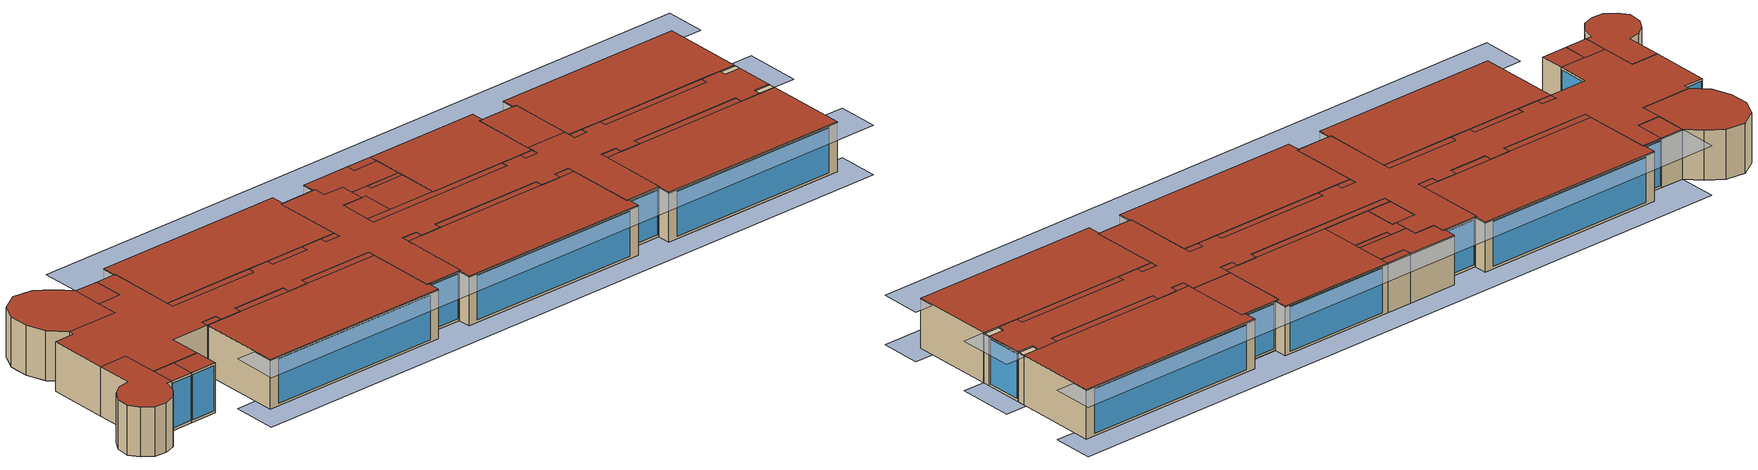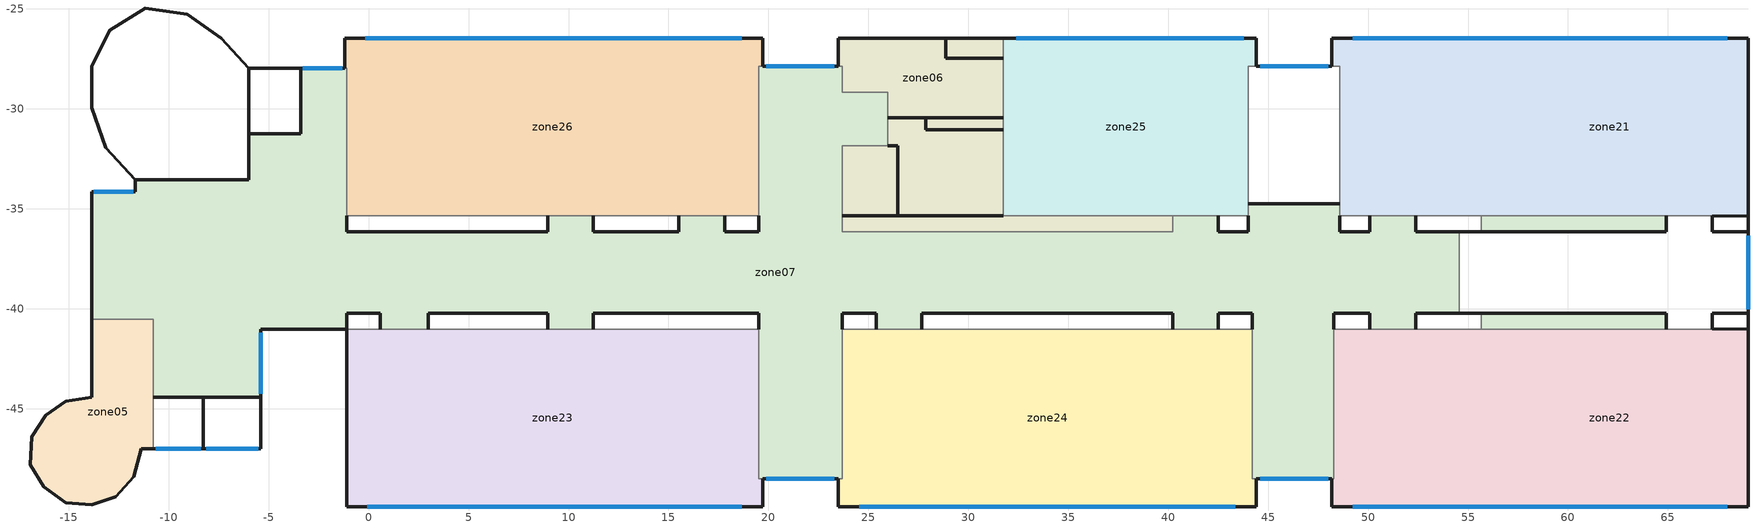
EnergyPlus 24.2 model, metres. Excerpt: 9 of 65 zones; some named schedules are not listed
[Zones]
zone05
 floor to zone10 (Generic Interior Floor): -10.77,-40.53 -10.77,-47.01 -11.37,-47.01 -11.76,-48.41 -12.66,-49.4 -13.86,-49.8 -15.15,-49.7 -16.25,-48.91 -16.94,-47.81 -16.84,-46.41 -16.15,-45.31 -15.15,-44.62 -13.86,-44.42 -13.86,-40.53 z10.29
 wall outside (WL_POLIMI-LC_EW03): -13.86,-40.53 -13.86,-44.42 / -15.15,-49.7 -13.86,-49.8 / -11.37,-47.01 -10.77,-47.01 z10.29:15.58
 wall outside (WL_POLIMI-LC_EW02): -13.86,-44.42 -15.15,-44.62 -16.15,-45.31 -16.84,-46.41 -16.94,-47.81 -16.25,-48.91 -15.15,-49.7 / -13.86,-49.8 -12.66,-49.4 -11.76,-48.41 -11.37,-47.01 z10.29:15.58
 wall to zone07 (WL_POLIMI-LC_IW02): -10.77,-44.42 -10.77,-40.53 -13.86,-40.53 z10.29:15.58
 wall to zone07 (WL_POLIMI-LC_FC300-2): -10.77,-47.01 -10.77,-44.42 z10.29:15.58
 roof outside (RF_POLIMI-LC_IH-E): -13.86,-40.53 -13.86,-44.42 -15.15,-44.62 -16.15,-45.31 -16.84,-46.41 -16.94,-47.81 -16.25,-48.91 -15.15,-49.7 -13.86,-49.8 -12.66,-49.4 -11.76,-48.41 -11.37,-47.01 -10.77,-47.01 -10.77,-40.53 z15.58
zone07
 floor to zone10 (Generic Interior Floor): 52.38,-35.34 52.38,-36.14 54.57,-36.14 54.57,-40.23 52.38,-40.23 52.38,-41.02 50.09,-41.02 50.09,-40.23 48.29,-40.23 48.29,-48.51 44.21,-48.51 44.21,-40.23 42.52,-40.23 42.52,-41.02 40.23,-41.02 40.23,-40.23 27.68,-40.23 27.68,-41.02 25.39,-41.02 25.39,-40.23 23.69,-40.23 23.69,-48.51 19.51,-48.51 19.51,-40.23 11.24,-40.23 11.24,-41.02 8.95,-41.02 8.95,-40.23 2.98,-40.23 2.98,-41.02 0.58,-41.02 0.58,-40.23 -1.11,-40.23 -1.11,-41.02 -5.39,-41.02 -5.39,-44.42 -10.77,-44.42 -10.77,-40.53 -13.86,-40.53 -13.86,-34.14 -11.66,-34.14 -11.66,-33.54 -5.99,-33.54 -5.99,-31.25 -3.4,-31.25 -3.4,-27.96 -1.11,-27.96 -1.11,-36.14 8.95,-36.14 8.95,-35.34 11.24,-35.34 11.24,-36.14 15.53,-36.14 15.53,-35.34 17.82,-35.34 17.82,-36.14 19.51,-36.14 19.51,-27.86 23.69,-27.86 23.69,-29.15 25.98,-29.15 25.98,-31.85 23.69,-31.85 23.69,-36.14 40.23,-36.14 40.23,-35.34 42.52,-35.34 42.52,-36.14 44.01,-36.14 44.01,-34.74 48.59,-34.74 48.59,-36.14 50.09,-36.14 50.09,-35.34 z10.29
 floor to zone32 (Generic Interior Floor): 64.92,-35.34 64.92,-36.14 55.66,-36.14 55.66,-35.34 z10.29; 64.92,-40.23 64.92,-41.02 55.66,-41.02 55.66,-40.23 z10.29
 wall outside (WL_POLIMI-LC_FC300-2): -10.77,-44.42 -8.28,-44.42 -5.39,-44.42 / -3.4,-27.96 -3.4,-31.25 -5.99,-31.25 -5.99,-27.96 / -8.28,-47.01 -8.28,-44.42 z10.29:15.58
 wall outside (WL_POLIMI-LC_EW01): -13.86,-34.14 -13.86,-40.53 / -11.66,-33.54 -11.66,-34.14 z10.29:15.58
 wall outside (WL_POLIMI-LC_EW02): -11.66,-34.14 -13.86,-34.14 / -5.99,-31.25 -5.99,-33.54 -11.66,-33.54 / -1.21,-27.96 -3.4,-27.96 / 23.49,-27.86 19.71,-27.86 / 48.59,-34.74 44.01,-34.74 / 44.41,-48.51 48.19,-48.51 / 19.71,-48.51 23.49,-48.51 / -5.39,-44.42 -5.39,-41.02 / 69.01,-40.23 69.01,-36.14 / -10.77,-47.01 -8.28,-47.01 -5.39,-47.01 / -5.99,-27.96 -7.38,-26.46 -9.07,-25.26 -11.17,-24.96 -12.96,-26.06 -13.86,-27.86 -13.86,-29.95 -13.16,-31.95 -11.66,-33.54 / 48.19,-27.86 44.41,-27.86 z10.29:15.58
 wall outside (WL_POLIMI-LC_IW03): 8.95,-35.34 8.95,-36.14 -1.11,-36.14 -1.11,-35.34 / 15.53,-35.34 15.53,-36.14 11.24,-36.14 11.24,-35.34 / 19.51,-35.34 19.51,-36.14 17.82,-36.14 17.82,-35.34 / 44.01,-35.34 44.01,-36.14 42.52,-36.14 42.52,-35.34 / 50.09,-35.34 50.09,-36.14 48.59,-36.14 48.59,-35.34 / 52.38,-41.02 52.38,-40.23 64.92,-40.23 64.92,-41.02 / 48.29,-41.02 48.29,-40.23 50.09,-40.23 50.09,-41.02 / 42.52,-41.02 42.52,-40.23 44.21,-40.23 44.21,-41.02 / 27.68,-41.02 27.68,-40.23 40.23,-40.23 40.23,-41.02 / 23.69,-41.02 23.69,-40.23 25.39,-40.23 25.39,-41.02 / 11.24,-41.02 11.24,-40.23 19.51,-40.23 19.51,-41.02 / 2.98,-41.02 2.98,-40.23 8.95,-40.23 8.95,-41.02 / -1.11,-41.02 -1.11,-40.23 0.58,-40.23 0.58,-41.02 / 64.92,-35.34 64.92,-36.14 52.38,-36.14 52.38,-35.34 / 67.22,-41.02 67.22,-40.23 69.01,-40.23 / 69.01,-36.14 67.22,-36.14 67.22,-35.34 z10.29:15.58
 wall outside (WL_POLIMI-LC_EW04): -5.39,-41.02 -1.11,-41.02 / -5.39,-47.01 -5.39,-44.42 z10.29:15.58
 wall outside (WL_POLIMI-LC_EW03): -3.4,-27.96 -5.99,-27.96 z10.29:15.58
 wall outside (WL_POLIMI-LC_EW05): 69.01,-41.02 69.01,-40.23 / 69.01,-36.14 69.01,-35.34 z10.29:15.58
 wall outside (RF_POLIMI-LC_IH-E): 69.01,-40.23 69.01,-41.02 67.22,-41.02 67.22,-40.23 z15.58; 69.01,-35.34 69.01,-36.14 67.22,-36.14 67.22,-35.34 z15.58
 wall to zone26 (WL_POLIMI-LC_IW02): -1.11,-35.34 -1.11,-27.96 -1.21,-27.96 / 11.24,-35.34 8.95,-35.34 / 17.82,-35.34 15.53,-35.34 / 19.71,-27.86 19.51,-27.86 19.51,-35.34 z10.29:15.58
 wall to zone06 (WL_POLIMI-LC_IW04): 25.98,-31.85 25.98,-30.45 25.98,-29.15 23.69,-29.15 23.69,-27.86 23.49,-27.86 z10.29:15.58
 wall to zone06 (WL_POLIMI-LC_IW02): 23.69,-35.34 23.69,-31.85 25.98,-31.85 z10.29:15.58
 wall to zone06 (WL_POLIMI-LC_IW03): 40.23,-35.34 40.23,-36.14 23.69,-36.14 23.69,-35.34 z10.29:15.58
 wall to zone25 (WL_POLIMI-LC_IW02): 42.52,-35.34 40.23,-35.34 / 44.01,-34.74 44.01,-35.34 z10.29:15.58
 wall to zone21 (WL_POLIMI-LC_IW02): 48.59,-35.34 48.59,-34.74 / 52.38,-35.34 50.09,-35.34 / 64.92,-35.34 67.22,-35.34 z10.29:15.58
 wall to zone32 (Generic Interior Floor): 54.57,-36.14 54.57,-40.23 64.92,-40.23 64.92,-41.02 67.22,-41.02 67.22,-40.23 69.01,-40.23 69.01,-36.14 67.22,-36.14 67.22,-35.34 64.92,-35.34 64.92,-36.14 z10.29; 67.22,-40.23 67.22,-41.02 69.01,-41.02 69.01,-40.23 z10.29; 67.22,-35.34 67.22,-36.14 69.01,-36.14 69.01,-35.34 z10.29
 wall to zone22 (WL_POLIMI-LC_IW02): 50.09,-41.02 52.38,-41.02 / 48.19,-48.51 48.29,-48.51 48.29,-41.02 / 64.92,-41.02 67.22,-41.02 z10.29:15.58
 wall to zone24 (WL_POLIMI-LC_IW02): 44.21,-41.02 44.21,-48.51 44.41,-48.51 / 40.23,-41.02 42.52,-41.02 / 25.39,-41.02 27.68,-41.02 / 23.49,-48.51 23.69,-48.51 23.69,-41.02 z10.29:15.58
 wall to zone23 (WL_POLIMI-LC_IW02): 19.51,-41.02 19.51,-48.51 19.71,-48.51 / 8.95,-41.02 11.24,-41.02 / 0.58,-41.02 2.98,-41.02 z10.29:15.58
 wall to zone10 (Generic Interior Floor): -8.28,-44.42 -8.28,-47.01 -5.39,-47.01 -5.39,-44.42 z10.29; -10.77,-44.42 -10.77,-47.01 -8.28,-47.01 -8.28,-44.42 z10.29; -12.96,-26.06 -13.86,-27.86 -13.86,-29.95 -13.16,-31.95 -11.66,-33.54 -5.99,-33.54 -5.99,-27.96 -7.38,-26.46 -9.07,-25.26 -11.17,-24.96 z10.29; -5.99,-27.96 -5.99,-31.25 -3.4,-31.25 -3.4,-27.96 z10.29; -1.11,-35.34 -1.11,-36.14 8.95,-36.14 8.95,-35.34 z10.29; 11.24,-35.34 11.24,-36.14 15.53,-36.14 15.53,-35.34 z10.29; 17.82,-35.34 17.82,-36.14 19.51,-36.14 19.51,-35.34 z10.29; 42.52,-35.34 42.52,-36.14 44.01,-36.14 44.01,-35.34 z10.29; 44.01,-27.86 44.01,-34.74 48.59,-34.74 48.59,-27.86 z10.29; 48.59,-35.34 48.59,-36.14 50.09,-36.14 50.09,-35.34 z10.29; 52.38,-35.34 52.38,-36.14 55.66,-36.14 55.66,-35.34 z10.29; 52.38,-40.23 52.38,-41.02 55.66,-41.02 55.66,-40.23 z10.29; 48.29,-40.23 48.29,-41.02 50.09,-41.02 50.09,-40.23 z10.29; 42.52,-40.23 42.52,-41.02 44.21,-41.02 44.21,-40.23 z10.29; 27.68,-40.23 27.68,-41.02 40.23,-41.02 40.23,-40.23 z10.29; 23.69,-40.23 23.69,-41.02 25.39,-41.02 25.39,-40.23 z10.29; 11.24,-40.23 11.24,-41.02 19.51,-41.02 19.51,-40.23 z10.29; 2.98,-40.23 2.98,-41.02 8.95,-41.02 8.95,-40.23 z10.29; -1.11,-40.23 -1.11,-41.02 0.58,-41.02 0.58,-40.23 z10.29
 wall to zone26 (WL_POLIMI-LC_IW03): -1.11,-35.34 8.95,-35.34 / 11.24,-35.34 15.53,-35.34 / 17.82,-35.34 19.51,-35.34 z10.29:15.58
 wall to zone25 (WL_POLIMI-LC_IW03): 42.52,-35.34 44.01,-35.34 z10.29:15.58
 wall to zone21 (WL_POLIMI-LC_FC300-3): 48.19,-27.86 48.59,-27.86 48.59,-34.74 z10.29:15.58
 wall to zone25 (WL_POLIMI-LC_FC300-3): 44.41,-27.86 44.01,-27.86 44.01,-34.74 z10.29:15.58
 wall to zone21 (WL_POLIMI-LC_IW03): 48.59,-35.34 50.09,-35.34 / 52.38,-35.34 64.92,-35.34 / 67.22,-35.34 69.01,-35.34 z10.29:15.58
 wall to zone22 (WL_POLIMI-LC_IW03): 64.92,-41.02 52.38,-41.02 / 50.09,-41.02 48.29,-41.02 / 67.22,-41.02 69.01,-41.02 z10.29:15.58
 wall to zone24 (WL_POLIMI-LC_IW03): 44.21,-41.02 42.52,-41.02 / 40.23,-41.02 27.68,-41.02 / 25.39,-41.02 23.69,-41.02 z10.29:15.58
 wall to zone23 (WL_POLIMI-LC_IW03): 19.51,-41.02 11.24,-41.02 / 8.95,-41.02 2.98,-41.02 / -1.11,-41.02 0.58,-41.02 z10.29:15.58
 window (Generic Double Pane): -11.77,-34.14 -13.75,-34.14 / -1.32,-27.96 -3.29,-27.96 / 23.3,-27.86 19.9,-27.86 / 48,-27.86 44.6,-27.86 z10.55:15.32
 window (curtainWallWindowConstruction_U0.9_SHGC0.67_VT0.8): 44.6,-48.51 48,-48.51 / 19.9,-48.51 23.3,-48.51 / -5.39,-44.25 -5.39,-41.19 / 69.01,-40.02 69.01,-36.34 / -8.13,-47.01 -5.54,-47.01 / -10.64,-47.01 -8.4,-47.01 z10.55:15.32
 roof outside (RF_POLIMI-LC_IH-E): -11.66,-33.54 -11.66,-34.14 -13.86,-34.14 -13.86,-40.53 -10.77,-40.53 -10.77,-44.42 -5.39,-44.42 -5.39,-41.02 -1.11,-41.02 -1.11,-40.23 0.58,-40.23 0.58,-41.02 2.98,-41.02 2.98,-40.23 8.95,-40.23 8.95,-41.02 11.24,-41.02 11.24,-40.23 19.51,-40.23 19.51,-48.51 23.69,-48.51 23.69,-40.23 25.39,-40.23 25.39,-41.02 27.68,-41.02 27.68,-40.23 40.23,-40.23 40.23,-41.02 42.52,-41.02 42.52,-40.23 44.21,-40.23 44.21,-48.51 48.29,-48.51 48.29,-40.23 50.09,-40.23 50.09,-41.02 52.38,-41.02 52.38,-40.23 64.92,-40.23 64.92,-41.02 67.22,-41.02 67.22,-40.23 69.01,-40.23 69.01,-36.14 67.22,-36.14 67.22,-35.34 64.92,-35.34 64.92,-36.14 52.38,-36.14 52.38,-35.34 50.09,-35.34 50.09,-36.14 48.59,-36.14 48.59,-34.74 44.01,-34.74 44.01,-36.14 42.52,-36.14 42.52,-35.34 40.23,-35.34 40.23,-36.14 23.69,-36.14 23.69,-31.85 25.98,-31.85 25.98,-29.15 23.69,-29.15 23.69,-27.86 19.51,-27.86 19.51,-36.14 17.82,-36.14 17.82,-35.34 15.53,-35.34 15.53,-36.14 11.24,-36.14 11.24,-35.34 8.95,-35.34 8.95,-36.14 -1.11,-36.14 -1.11,-27.96 -3.4,-27.96 -3.4,-31.25 -5.99,-31.25 -5.99,-33.54 z15.58; -8.28,-44.42 -8.28,-47.01 -5.39,-47.01 -5.39,-44.42 z15.58; -10.77,-44.42 -10.77,-47.01 -8.28,-47.01 -8.28,-44.42 z15.58; -12.96,-26.06 -13.86,-27.86 -13.86,-29.95 -13.16,-31.95 -11.66,-33.54 -5.99,-33.54 -5.99,-27.96 -7.38,-26.46 -9.07,-25.26 -11.17,-24.96 z15.58; -5.99,-27.96 -5.99,-31.25 -3.4,-31.25 -3.4,-27.96 z15.58; -1.11,-35.34 -1.11,-36.14 8.95,-36.14 8.95,-35.34 z15.58; 11.24,-35.34 11.24,-36.14 15.53,-36.14 15.53,-35.34 z15.58; 17.82,-35.34 17.82,-36.14 19.51,-36.14 19.51,-35.34 z15.58; 42.52,-35.34 42.52,-36.14 44.01,-36.14 44.01,-35.34 z15.58; 44.01,-27.86 44.01,-34.74 48.59,-34.74 48.59,-27.86 z15.58; 48.59,-35.34 48.59,-36.14 50.09,-36.14 50.09,-35.34 z15.58; 52.38,-35.34 52.38,-36.14 64.92,-36.14 64.92,-35.34 z15.58; 52.38,-40.23 52.38,-41.02 64.92,-41.02 64.92,-40.23 z15.58; 48.29,-40.23 48.29,-41.02 50.09,-41.02 50.09,-40.23 z15.58; 42.52,-40.23 42.52,-41.02 44.21,-41.02 44.21,-40.23 z15.58; 27.68,-40.23 27.68,-41.02 40.23,-41.02 40.23,-40.23 z15.58; 23.69,-40.23 23.69,-41.02 25.39,-41.02 25.39,-40.23 z15.58; 11.24,-40.23 11.24,-41.02 19.51,-41.02 19.51,-40.23 z15.58; 2.98,-40.23 2.98,-41.02 8.95,-41.02 8.95,-40.23 z15.58; -1.11,-40.23 -1.11,-41.02 0.58,-41.02 0.58,-40.23 z15.58
zone21
 floor to zone11 (Generic Interior Floor): 55.16,-26.46 55.16,-35.34 48.59,-35.34 48.59,-27.86 48.19,-27.86 48.19,-26.46 z10.29
 floor to zone32 (Generic Interior Floor): 69.01,-26.46 69.01,-35.34 55.16,-35.34 55.16,-26.46 z10.29
 wall outside (WL_POLIMI-LC_EW02): 69.01,-26.46 48.19,-26.46 z10.29:15.58
 wall outside (WL_POLIMI-LC_EW05): 48.19,-26.46 48.19,-27.86 / 69.01,-35.34 69.01,-26.46 z10.29:15.58
 window (Generic Double Pane): 67.97,-26.46 49.23,-26.46 z10.55:15.32
 roof outside (RF_POLIMI-LC_IH-E): 48.19,-26.46 48.19,-27.86 48.59,-27.86 48.59,-35.34 69.01,-35.34 69.01,-26.46 z15.58
zone22
 floor to zone09 (Generic Interior Floor): 55.16,-41.02 55.16,-49.9 48.19,-49.9 48.19,-48.51 48.29,-48.51 48.29,-41.02 z10.29
 floor to zone32 (Generic Interior Floor): 69.01,-41.02 69.01,-49.9 55.16,-49.9 55.16,-41.02 z10.29
 wall outside (WL_POLIMI-LC_EW05): 48.19,-48.51 48.19,-49.9 / 69.01,-49.9 69.01,-41.02 z10.29:15.58
 wall outside (WL_POLIMI-LC_EW02): 48.19,-49.9 69.01,-49.9 z10.29:15.58
 window (curtainWallWindowConstruction_U0.9_SHGC0.67_VT0.8): 49.23,-49.9 67.97,-49.9 z10.55:15.32
 roof outside (RF_POLIMI-LC_IH-E): 48.29,-41.02 48.29,-48.51 48.19,-48.51 48.19,-49.9 69.01,-49.9 69.01,-41.02 z15.58
zone23
 floor to zone45 (Generic Interior Floor): 19.51,-41.02 19.51,-48.51 19.71,-48.51 19.71,-49.9 -1.11,-49.9 -1.11,-41.02 z10.29
 wall outside (WL_POLIMI-LC_EW05): -1.11,-41.02 -1.11,-41.12 / 19.71,-49.9 19.71,-48.51 z10.29:15.58
 wall outside (WL_POLIMI-LC_EW04): -1.11,-41.12 -1.11,-49.9 z10.29:15.58
 wall outside (WL_POLIMI-LC_EW02): -1.11,-49.9 19.71,-49.9 z10.29:15.58
 window (curtainWallWindowConstruction_U0.9_SHGC0.67_VT0.8): -0.07,-49.9 18.67,-49.9 z10.55:15.32
 roof outside (RF_POLIMI-LC_IH-E): -1.11,-41.02 -1.11,-49.9 19.71,-49.9 19.71,-48.51 19.51,-48.51 19.51,-41.02 z15.58
zone24
 floor to zone46 (Generic Interior Floor): 44.21,-41.02 44.21,-48.51 44.41,-48.51 44.41,-49.9 23.49,-49.9 23.49,-48.51 23.69,-48.51 23.69,-41.02 z10.29
 wall outside (WL_POLIMI-LC_EW05): 23.49,-48.51 23.49,-49.9 / 44.41,-49.9 44.41,-48.51 z10.29:15.58
 wall outside (WL_POLIMI-LC_EW02): 23.49,-49.9 44.41,-49.9 z10.29:15.58
 window (curtainWallWindowConstruction_U0.9_SHGC0.67_VT0.8): 24.54,-49.9 43.36,-49.9 z10.55:15.32
 roof outside (RF_POLIMI-LC_IH-E): 23.69,-41.02 23.69,-48.51 23.49,-48.51 23.49,-49.9 44.41,-49.9 44.41,-48.51 44.21,-48.51 44.21,-41.02 z15.58
zone25
 floor to zone47 (Generic Interior Floor): 44.41,-26.46 44.41,-27.86 44.01,-27.86 44.01,-35.34 31.76,-35.34 31.76,-26.46 z10.29
 wall outside (WL_POLIMI-LC_EW05): 44.41,-27.86 44.41,-26.46 z10.29:15.58
 wall outside (WL_POLIMI-LC_EW02): 44.41,-26.46 31.76,-26.46 z10.29:15.58
 wall to zone06 (WL_POLIMI-LC_IW05_Toilet): 31.76,-26.46 31.76,-27.46 31.76,-30.45 31.76,-31.05 31.76,-35.34 z10.29:15.58
 wall to zone06 (WL_POLIMI-LC_IW03): 31.76,-35.34 40.23,-35.34 z10.29:15.58
 window (Generic Double Pane): 43.77,-26.46 32.39,-26.46 z10.55:15.32
 roof outside (RF_POLIMI-LC_IH-E): 31.76,-26.46 31.76,-35.34 44.01,-35.34 44.01,-27.86 44.41,-27.86 44.41,-26.46 z15.58
zone06
 wall outside (WL_POLIMI-LC_IW06_Toilet): 31.76,-35.34 26.48,-35.34 / 31.76,-31.05 27.88,-31.05 27.88,-30.45 31.76,-30.45 / 31.76,-27.46 28.87,-27.46 28.87,-26.46 z10.29:15.58
 wall outside (WL_POLIMI-LC_IW03): 26.48,-35.34 23.69,-35.34 z10.29:15.58
 wall outside (WL_POLIMI-LC_IW05_Toilet): 26.48,-35.34 26.48,-31.85 25.98,-31.85 / 27.88,-30.45 25.98,-30.45 z10.29:15.58
 wall outside (WL_POLIMI-LC_EW02): 31.76,-26.46 28.87,-26.46 23.49,-26.46 23.49,-27.86 z10.29:15.58
 wall to zone08 (Generic Interior Floor): 23.69,-35.34 23.69,-36.14 40.23,-36.14 40.23,-35.34 z10.29; 23.69,-31.85 23.69,-35.34 26.48,-35.34 26.48,-31.85 z10.29; 27.88,-30.45 27.88,-31.05 31.76,-31.05 31.76,-30.45 z10.29; 28.87,-26.46 28.87,-27.46 31.76,-27.46 31.76,-26.46 z10.29
 wall to zone08 (FL_POLIMI-LC_InternalFloor_IH-IH_Toilet): 25.98,-30.45 25.98,-31.85 26.48,-31.85 26.48,-35.34 31.76,-35.34 31.76,-31.05 27.88,-31.05 27.88,-30.45 z10.29; 23.49,-26.46 23.49,-27.86 23.69,-27.86 23.69,-29.15 25.98,-29.15 25.98,-30.45 31.76,-30.45 31.76,-27.46 28.87,-27.46 28.87,-26.46 z10.29
 roof outside (RF_POLIMI-LC_IH-E): 23.69,-35.34 23.69,-36.14 40.23,-36.14 40.23,-35.34 z15.58; 25.98,-30.45 25.98,-31.85 26.48,-31.85 26.48,-35.34 31.76,-35.34 31.76,-31.05 27.88,-31.05 27.88,-30.45 z15.58; 23.69,-31.85 23.69,-35.34 26.48,-35.34 26.48,-31.85 z15.58; 27.88,-30.45 27.88,-31.05 31.76,-31.05 31.76,-30.45 z15.58; 23.49,-26.46 23.49,-27.86 23.69,-27.86 23.69,-29.15 25.98,-29.15 25.98,-30.45 31.76,-30.45 31.76,-27.46 28.87,-27.46 28.87,-26.46 z15.58; 28.87,-26.46 28.87,-27.46 31.76,-27.46 31.76,-26.46 z15.58
zone26
 floor to zone48 (Generic Interior Floor): 19.71,-26.46 19.71,-27.86 19.51,-27.86 19.51,-35.34 -1.11,-35.34 -1.11,-27.96 -1.21,-27.96 -1.21,-26.46 z10.29
 wall outside (WL_POLIMI-LC_EW05): -1.21,-26.46 -1.21,-27.96 / 19.71,-27.86 19.71,-26.46 z10.29:15.58
 wall outside (WL_POLIMI-LC_EW02): 19.71,-26.46 -1.21,-26.46 z10.29:15.58
 window (Generic Double Pane): 18.66,-26.46 -0.16,-26.46 z10.55:15.32
 roof outside (RF_POLIMI-LC_IH-E): -1.21,-26.46 -1.21,-27.96 -1.11,-27.96 -1.11,-35.34 19.51,-35.34 19.51,-27.86 19.71,-27.86 19.71,-26.46 z15.58
shading: 71.4,-35.04 71.4,-41.02 69.01,-41.02 69.01,-35.04 z15.58; 71.4,-35.04 71.4,-41.02 69.01,-41.02 69.01,-35.04 z10.29; 71.1,-23.77 71.1,-28.16 69.01,-28.16 69.01,-26.46 48.19,-26.46 48.19,-27.86 44.41,-27.86 44.41,-26.46 23.49,-26.46 23.49,-27.86 19.71,-27.86 19.71,-26.46 -1.21,-26.46 -1.21,-27.96 -5.99,-27.96 -5.99,-23.77 z15.58; 71.1,-48.21 71.1,-52.6 -3.3,-52.6 -3.3,-47.81 -1.11,-47.81 -1.11,-49.9 19.71,-49.9 19.71,-48.51 23.49,-48.51 23.49,-49.9 44.41,-49.9 44.41,-48.51 48.19,-48.51 48.19,-49.9 69.01,-49.9 69.01,-48.21 z15.58; 71.1,-48.21 71.1,-52.6 -3.3,-52.6 -3.3,-47.81 -1.11,-47.81 -1.11,-49.9 19.71,-49.9 19.71,-48.51 23.49,-48.51 23.49,-49.9 44.41,-49.9 44.41,-48.51 48.19,-48.51 48.19,-49.9 69.01,-49.9 69.01,-48.21 z10.29; 71.1,-23.77 71.1,-28.16 69.01,-28.16 69.01,-26.46 48.19,-26.46 48.19,-27.86 44.41,-27.86 44.41,-26.46 23.49,-26.46 23.49,-27.86 19.71,-27.86 19.71,-26.46 -1.21,-26.46 -1.21,-27.96 -5.99,-27.96 -5.99,-23.77 z10.29
[Building]
building09: North Axis=45; Terrain=City; Solar Distribution=FullExterior
[SizingPeriod:DesignDay] Day of Month=21; DryBulb Temperature Range Modifier Type=DefaultMultipliers; Barometric Pressure=75958; Wind Direction=0; Rain Indicator=No; Snow Indicator=No; Daylight Saving Time Indicator=No; Solar Model Indicator=ASHRAEClearSky
Name | Month | Day Type | Maximum DryBulb Temperature | Daily DryBulb Temperature Range | Humidity Condition Type | Wetbulb or DewPoint at Maximum DryBulb | Wind Speed | Sky Clearness
Grigna.Settentrion Ann Htg 99.6% Condns DB | 3 | WinterDesignDay | -12.1 | 0 | Wetbulb | -12.1 | 6.71 | 0
Grigna.Settentrion Ann Clg .4% Condns DP=>MDB | 8 | SummerDesignDay | 25.8 | 9 | Dewpoint | 17.7 | 3.35 | 1
[Site:WaterMainsTemperature]
Calculation Method=Correlation; Annual Average Outdoor Air Temperature=6.85; Maximum Difference In Monthly Average Outdoor Air Temperatures=4
[Material] Thermal Absorptance=0.9
Name | Roughness | Thickness | Conductivity | Density | Specific Heat | Solar Absorptance | Visible Absorptance
Generic Ceiling Air Gap | Smooth | 0.1 | 0.556 | 1.28 | 1000 | 0.7 | 0.7
Generic Acoustic Tile | MediumSmooth | 0.02 | 0.06 | 368 | 590 | 0.2 | 0.2
Generic LW Concrete | MediumRough | 0.1 | 0.53 | 1280 | 840 | 0.8 | 0.8
[MATERIAL] Roughness=MediumRough; Solar Absorptance=0.7; Visible Absorptance=0.7
Name | Thickness | Conductivity | Density | Specific Heat | Thermal Absorptance
dtu_MT_POLIMI_Camera d'aria debolmente ventilata-0.26 | 0.26 | 1 | 1 | 1004 | 0.7
dtu_MT_POLIMI_Isolante morbido-0.1 | 0.1 | 0.04 | 80 | 1028 | 0.95
dtu_MT__POLIMI_Intonaco interno-0.01; dtu_MT_POLIMI_Intonaco gesso puro-0.01 | 0.01 | 0.35 | 1200 | 999 | 0.9
dtu_MT_POLIMI_Piastrelle-0.015 | 0.015 | 1.3 | 2300 | 839 | 0.9
dtu_MT_POLIMI_Piastrelle-0.01 | 0.01 | 1.3 | 2300 | 839 | 0.9
dtu_MT_Solaio laterocemento-0.15 | 0.15 | 0.66 | 1100 | 839 | 0.95
dtu_MT_POLIMI_Membrana impermeabilizzante-0.005 | 0.005 | 0.23 | 1100 | 1000 | 0.95
dtu_MT_POLIMI_Isolante morbido-0.04 | 0.04 | 0.04 | 80 | 1028 | 0.95
dtu_MT_POLIMI_CLS-0.425 | 0.425 | 1.046 | 2300 | 657 | 0.95
dtu_MT_Massetto-0.15 | 0.15 | 1.2 | 1700 | 1000 | 0.95
dtu_MT_POLIMI_Pannello in alluminio-0.005 | 0.005 | 220 | 2700 | 896 | 0.2
dtu_MT_POLIMI_Massetto-0.12 | 0.12 | 1.2 | 1700 | 1000 | 0.95
dtu_MT_POLIMI_Camera d'aria fortemente ventilata-0.425 | 0.425 | 0.285 | 1 | 1004 | 0.7
dtu_MT_POLIMI_CLS-0.25 | 0.25 | 1.046 | 2300 | 657 | 0.95
dtu_MT_POLIMI_Ghiaia-0.08 | 0.08 | 1.2 | 1700 | 1000 | 0.95
dtu_MT_POLIMI_Camera d'aria debolmente ventilata-0.265 | 0.265 | 1 | 1 | 1004 | 0.7
dtu_MT_POLIMI_Isolante rigido-0.1 | 0.1 | 0.04 | 30 | 1452 | 0.95
dtu_MT__POLIMI_Intonaco interno-0.015 | 0.015 | 0.35 | 1200 | 999 | 0.9
dtu_MT_POLIMI_Isolante rigido-0.06 | 0.06 | 0.04 | 30 | 1452 | 0.95
dtu_MT_POLIMI_Camera d'aria non ventilata-0.065 | 0.065 | 1 | 1 | 1003 | 0.7
dtu_MT_POLIMI_Camera d'aria fortemente ventilata-0.035 | 0.035 | 0.285 | 1 | 1004 | 0.7
Calcestruzzo- gettato in opera-0.26 | 0.26 | 1.046 | 2300 | 657 | 0.95
dtu_MT_POLIMI_Camera d'aria debolmente ventilata-0.2 | 0.2 | 1 | 1 | 1004 | 0.7
dtu_MT__POLIMI_Intonaco interno-0.02 | 0.02 | 0.35 | 1200 | 999 | 0.9
dtu_MT_POLIMI_Camera d'aria debolmente ventilata-0.15 | 0.15 | 1 | 1 | 1004 | 0.7
dtu_MT_POLIMI_Isolante rigido-0.08 | 0.08 | 0.04 | 30 | 1452 | 0.95
dtu_MT_POLIMI_Gypsum Board-0.025 | 0.025 | 0.21 | 900 | 1000 | 0.9
dtu_MT_POLIMI_Isolante morbido-0.065 | 0.065 | 0.04 | 80 | 1028 | 0.95
[WINDOWMATERIAL:SIMPLEGLAZINGSYSTEM]
curtainWallWindowConstruction_U0.9_SHGC0.67_VT0.8 Material: UFactor=0.9; Solar Heat Gain Coefficient=0.67; Visible Transmittance=0.8
[WindowMaterial:Glazing] Optical Data Type=SpectralAverage; Thickness=0.006; Infrared Transmittance at Normal Incidence=0; Front Side Infrared Hemispherical Emissivity=0.84; Conductivity=1; Dirt Correction Factor for Solar and Visible Transmittance=1; Solar Diffusing=No
Name | Solar Transmittance at Normal Incidence | Front Side Solar Reflectance at Normal Incidence | Back Side Solar Reflectance at Normal Incidence | Visible Transmittance at Normal Incidence | Front Side Visible Reflectance at Normal Incidence | Back Side Visible Reflectance at Normal Incidence | Back Side Infrared Hemispherical Emissivity
Generic Low-e Glass | 0.45 | 0.36 | 0.36 | 0.71 | 0.21 | 0.21 | 0.047
Generic Clear Glass | 0.77 | 0.07 | 0.07 | 0.88 | 0.08 | 0.08 | 0.84
[WindowMaterial:Gas]
Generic Window Air Gap: Gas Type=Air; Thickness=0.0127
[WINDOWMATERIAL:BLIND] Slat Orientation=Horizontal; Slat Width=0.3; Slat Separation=0.5; Slat Thickness=0.001; Slat Angle=90; Slat Conductivity=160; Slat Beam Solar Transmittance=0; Front Side Slat Beam Solar Reflectance=0.6; Back Side Slat Beam Solar Reflectance=0.6; Slat Diffuse Solar Transmittance=0; Front Side Slat Diffuse Solar Reflectance=0.6; Back Side Slat Diffuse Solar Reflectance=0.6; Slat Beam Visible Transmittance=0; Front Side Slat Beam Visible Reflectance=0.5; Back Side Slat Beam Visible Reflectance=0.5; Slat Diffuse Visible Transmittance=0; Front Side Slat Diffuse Visible Reflectance=0.5; Back Side Slat Diffuse Visible Reflectance=0.5; Slat Infrared Hemispherical Transmittance=0; Front Side Slat Infrared Hemispherical Emissivity=0.9; Back Side Slat Infrared Hemispherical Emissivity=0.9; Blind to Glass Distance=0.3; Blind Top Opening Multiplier=0; Blind Bottom Opening Multiplier=0; Blind Left Side Opening Multiplier=0.5; Blind Right Side Opening Multiplier=0.5; Minimum Slat Angle=85; Maximum Slat Angle=95
externalAluminiumBlind-curtainWall-extVerFace166; externalAluminiumBlind-curtainWall-extVerFace197; externalAluminiumBlind-curtainWall-extVerFace201
[Construction]
Generic Double Pane: Generic Low-e Glass, Generic Window Air Gap, Generic Clear Glass
Generic Interior Floor: Generic Acoustic Tile, Generic Ceiling Air Gap, Generic LW Concrete
[CONSTRUCTION]
WL_POLIMI-LC_EW04: dtu_MT_POLIMI_Pannello in alluminio-0.005, dtu_MT_POLIMI_Camera d'aria fortemente ventilata-0.035, dtu_MT_POLIMI_Isolante rigido-0.1, dtu_MT_POLIMI_Membrana impermeabilizzante-0.005, dtu_MT_POLIMI_Camera d'aria debolmente ventilata-0.265, dtu_MT_POLIMI_CLS-0.425, dtu_MT__POLIMI_Intonaco interno-0.01
WL_POLIMI-LC_EW01: dtu_MT_POLIMI_Pannello in alluminio-0.005, dtu_MT_POLIMI_Camera d'aria fortemente ventilata-0.035, dtu_MT_POLIMI_Isolante rigido-0.06, dtu_MT_POLIMI_Membrana impermeabilizzante-0.005, dtu_MT_POLIMI_Camera d'aria debolmente ventilata-0.2, dtu_MT_POLIMI_Isolante morbido-0.065, dtu_MT_POLIMI_Gypsum Board-0.025, dtu_MT__POLIMI_Intonaco interno-0.01
WL_POLIMI-LC_EW03: dtu_MT_POLIMI_Pannello in alluminio-0.005, dtu_MT_POLIMI_Camera d'aria fortemente ventilata-0.035, dtu_MT_POLIMI_Isolante rigido-0.1, dtu_MT_POLIMI_Membrana impermeabilizzante-0.005, dtu_MT_POLIMI_Camera d'aria debolmente ventilata-0.265, dtu_MT_POLIMI_CLS-0.425, dtu_MT_POLIMI_Isolante morbido-0.065, dtu_MT_POLIMI_Gypsum Board-0.025, dtu_MT__POLIMI_Intonaco interno-0.01
WL_POLIMI-LC_EW05: dtu_MT_POLIMI_Pannello in alluminio-0.005, dtu_MT_POLIMI_Camera d'aria fortemente ventilata-0.035, dtu_MT_POLIMI_Isolante rigido-0.1, dtu_MT_POLIMI_Membrana impermeabilizzante-0.005, dtu_MT_POLIMI_Camera d'aria debolmente ventilata-0.265, dtu_MT_POLIMI_Camera d'aria fortemente ventilata-0.425, dtu_MT_POLIMI_Isolante morbido-0.065, dtu_MT_POLIMI_Gypsum Board-0.025, dtu_MT__POLIMI_Intonaco interno-0.01
WL_POLIMI-LC_EW02: dtu_MT_POLIMI_Pannello in alluminio-0.005, dtu_MT_POLIMI_Camera d'aria fortemente ventilata-0.035, dtu_MT_POLIMI_Isolante rigido-0.1, dtu_MT_POLIMI_Membrana impermeabilizzante-0.005, dtu_MT_POLIMI_Camera d'aria debolmente ventilata-0.26, dtu_MT_POLIMI_Isolante morbido-0.065, dtu_MT_POLIMI_Gypsum Board-0.025, dtu_MT__POLIMI_Intonaco interno-0.01
WL_POLIMI-LC_FC300-2: dtu_MT__POLIMI_Intonaco interno-0.015, Calcestruzzo- gettato in opera-0.26, dtu_MT_POLIMI_Isolante morbido-0.065, dtu_MT_POLIMI_Gypsum Board-0.025, dtu_MT__POLIMI_Intonaco interno-0.01
WL_POLIMI-LC_FC300-3: dtu_MT__POLIMI_Intonaco interno-0.015, dtu_MT_POLIMI_Gypsum Board-0.025, dtu_MT_POLIMI_Isolante morbido-0.1, dtu_MT_POLIMI_Camera d'aria debolmente ventilata-0.15, Calcestruzzo- gettato in opera-0.26, dtu_MT_POLIMI_Isolante morbido-0.065, dtu_MT_POLIMI_Gypsum Board-0.025, dtu_MT__POLIMI_Intonaco interno-0.01
WL_POLIMI-LC_IW02: dtu_MT__POLIMI_Intonaco interno-0.01, dtu_MT_POLIMI_Gypsum Board-0.025, dtu_MT_POLIMI_Isolante morbido-0.04, dtu_MT_POLIMI_Camera d'aria non ventilata-0.065, dtu_MT_POLIMI_Isolante morbido-0.04, dtu_MT_POLIMI_Gypsum Board-0.025, dtu_MT_POLIMI_Intonaco gesso puro-0.01
WL_POLIMI-LC_IW03: dtu_MT__POLIMI_Intonaco interno-0.01, dtu_MT_POLIMI_Gypsum Board-0.025, dtu_MT_POLIMI_Isolante morbido-0.065
WL_POLIMI-LC_IW04: dtu_MT__POLIMI_Intonaco interno-0.01, dtu_MT_POLIMI_Gypsum Board-0.025, dtu_MT_POLIMI_Isolante morbido-0.04, dtu_MT_POLIMI_Camera d'aria non ventilata-0.065, dtu_MT_POLIMI_Isolante morbido-0.04, dtu_MT_POLIMI_Gypsum Board-0.025, dtu_MT_POLIMI_Intonaco gesso puro-0.01, dtu_MT_POLIMI_Piastrelle-0.015
WL_POLIMI-LC_IW05_Toilet: dtu_MT_POLIMI_Piastrelle-0.015, dtu_MT__POLIMI_Intonaco interno-0.01, dtu_MT_POLIMI_Gypsum Board-0.025, dtu_MT_POLIMI_Isolante morbido-0.04, dtu_MT_POLIMI_Camera d'aria non ventilata-0.065, dtu_MT_POLIMI_Isolante morbido-0.04, dtu_MT_POLIMI_Gypsum Board-0.025, dtu_MT_POLIMI_Intonaco gesso puro-0.01, dtu_MT_POLIMI_Piastrelle-0.015
WL_POLIMI-LC_IW06_Toilet: dtu_MT_POLIMI_Camera d'aria non ventilata-0.065, dtu_MT_POLIMI_Isolante morbido-0.04, dtu_MT_POLIMI_Gypsum Board-0.025, dtu_MT_POLIMI_Intonaco gesso puro-0.01, dtu_MT_POLIMI_Piastrelle-0.015
FL_POLIMI-LC_InternalFloor_IH-IH_Toilet: dtu_MT_POLIMI_Piastrelle-0.01, dtu_MT_Massetto-0.15, dtu_MT_POLIMI_Isolante rigido-0.1, dtu_MT_Solaio laterocemento-0.15, dtu_MT__POLIMI_Intonaco interno-0.02
RF_POLIMI-LC_IH-E: dtu_MT_POLIMI_Ghiaia-0.08, dtu_MT_POLIMI_Massetto-0.12, dtu_MT_POLIMI_Isolante rigido-0.08, dtu_MT_POLIMI_CLS-0.25
curtainWallWindowConstruction_U0.9_SHGC0.67_VT0.8: curtainWallWindowConstruction_U0.9_SHGC0.67_VT0.8 Material
curtainWallWindowConstruction_U0.9_SHGC0.67_VT0.8-withBlinds-curtainWall-extVerFace166: externalAluminiumBlind-curtainWall-extVerFace166, curtainWallWindowConstruction_U0.9_SHGC0.67_VT0.8 Material
curtainWallWindowConstruction_U0.9_SHGC0.67_VT0.8-withBlinds-curtainWall-extVerFace197: externalAluminiumBlind-curtainWall-extVerFace197, curtainWallWindowConstruction_U0.9_SHGC0.67_VT0.8 Material
curtainWallWindowConstruction_U0.9_SHGC0.67_VT0.8-withBlinds-curtainWall-extVerFace201: externalAluminiumBlind-curtainWall-extVerFace201, curtainWallWindowConstruction_U0.9_SHGC0.67_VT0.8 Material
[Zone] Multiplier=1; Ceiling Height=5.29
Name | Volume | Floor Area
zone05 | 201.847 | 38.1564
zone07 | 2521.63 | 727.823
zone21 | 961.856 | 181.825
zone22 | 973.682 | 184.061
zone23 | 969.74 | 183.316
zone24 | 966.534 | 182.71
zone25 | 578.291 | 109.318
zone06 | -1017.84 | 78.9258
zone26 | 970.528 | 183.465
[WINDOWSHADINGCONTROL] Shading Type=ExteriorBlind; Shading Control Type=AlwaysOn; Shading Control Is Scheduled=NO; Glare Control Is Active=NO; Type of Slat Angle Control for Blinds=FixedSlatAngle; Multiple Surface Control Type=Sequential
Name | Zone | Construction with Shading | Fenestration Surface 1
myShadingControl-curtainWall-extVerFace166 | zone22 | curtainWallWindowConstruction_U0.9_SHGC0.67_VT0.8-withBlinds-curtainWall-extVerFace166 | curtainWall-extVerFace166
myShadingControl-curtainWall-extVerFace197 | zone23 | curtainWallWindowConstruction_U0.9_SHGC0.67_VT0.8-withBlinds-curtainWall-extVerFace197 | curtainWall-extVerFace197
myShadingControl-curtainWall-extVerFace201 | zone24 | curtainWallWindowConstruction_U0.9_SHGC0.67_VT0.8-withBlinds-curtainWall-extVerFace201 | curtainWall-extVerFace201
[People] Number of People Calculation Method=People/Area; Fraction Radiant=0.3; Sensible Heat Fraction=autocalculate; Activity Level Schedule=Seated Adult Activity
Name | Zone or ZoneList or Space or SpaceList | Number of People Schedule | People per Floor Area
Generic Office People..zone05 | zone05 | OccSch_Unoccupied | 0
Generic Office People..zone07 | zone07 | OccSch_Unoccupied | 0
Generic Office People..zone21 | zone21 | OccSch_B2.3 | 0.6
Generic Office People..zone22 | zone22 | OccSch_B2.4 | 0.6
Generic Office People..zone23 | zone23 | OccSch_B2.6 | 0.6
Generic Office People..zone24 | zone24 | OccSch_B2.5 | 0.6
Generic Office People..zone25 | zone25 | OccSch_B2.2 | 0.6
Generic Office People..zone06 | zone06 | OccSch_Unoccupied | 0
Generic Office People..zone26 | zone26 | OccSch_B0.1 | 0.6
[Lights] Design Level Calculation Method=Watts/Area; Lighting Level=300; Watts per Floor Area=6; Return Air Fraction=0; Fraction Radiant=0.7; Fraction Visible=0.2
Name | Zone or ZoneList or Space or SpaceList | Schedule
Generic Office Lighting..zone05 | zone05 | LghSch_Costant
Generic Office Lighting..zone07 | zone07 | AlwaysOff
Generic Office Lighting..zone21 | zone21 | LghSch_Costant
Generic Office Lighting..zone22 | zone22 | LghSch_Costant
Generic Office Lighting..zone23 | zone23 | LghSch_Costant
Generic Office Lighting..zone24 | zone24 | LghSch_Costant
Generic Office Lighting..zone25 | zone25 | LghSch_Costant
Generic Office Lighting..zone06 | zone06 | AlwaysOff
Generic Office Lighting..zone26 | zone26 | LghSch_Costant
[ElectricEquipment] Design Level Calculation Method=Watts/Area; Fraction Latent=0; Fraction Radiant=0.5; Fraction Lost=0
Name | Zone or ZoneList or Space or SpaceList | Schedule | Watts per Floor Area
Generic Office Equipment..zone05 | zone05 | EqpSch_Costant | 2
Generic Office Equipment..zone07 | zone07 | AlwaysOff | 2
Generic Office Equipment..zone21 | zone21 | EqpSch_Costant | 5.4
Generic Office Equipment..zone22 | zone22 | EqpSch_Costant | 5.4
Generic Office Equipment..zone23 | zone23 | EqpSch_Costant | 5.4
Generic Office Equipment..zone24 | zone24 | EqpSch_Costant | 5.4
Generic Office Equipment..zone25 | zone25 | EqpSch_Costant | 5.4
Generic Office Equipment..zone06 | zone06 | AlwaysOff | 0
Generic Office Equipment..zone26 | zone26 | EqpSch_Costant | 5.4
[ZoneInfiltration:DesignFlowRate] Schedule=Generic Office Infiltration; Design Flow Rate Calculation Method=Flow/ExteriorArea; Flow Rate per Exterior Surface Area=0.0001; Constant Term Coefficient=1; Temperature Term Coefficient=0; Velocity Term Coefficient=0
Name | Zone or ZoneList or Space or SpaceList
ZoneInfiltration_zone05 | zone05
ZoneInfiltration_zone07 | zone07
ZoneInfiltration_zone21 | zone21
ZoneInfiltration_zone22 | zone22
ZoneInfiltration_zone23 | zone23
ZoneInfiltration_zone24 | zone24
ZoneInfiltration_zone25 | zone25
ZoneInfiltration_zone06 | zone06
ZoneInfiltration_zone26 | zone26
[HVACTemplate:Zone:IdealLoadsAirSystem] Maximum Heating Supply Air Temperature=50; Minimum Cooling Supply Air Temperature=13; Heating Limit=LimitCapacity; Maximum Sensible Heating Capacity=Autosize; Cooling Limit=LimitFlowRateAndCapacity; Maximum Cooling Air Flow Rate=Autosize; Maximum Total Cooling Capacity=Autosize; Dehumidification Control Type=Humidistat; Dehumidification Setpoint=70; Humidification Control Type=Humidistat; Humidification Setpoint=40; Outdoor Air Method=DetailedSpecification; Demand Controlled Ventilation Type=None; Outdoor Air Economizer Type=DifferentialDryBulb; Heat Recovery Type=None; Sensible Heat Recovery Effectiveness=0; Latent Heat Recovery Effectiveness=0
Name | Template Thermostat | System Availability Schedule | Heating Availability Schedule | Cooling Availability Schedule | Design Specification Outdoor Air Object
zone05 | Room Setpoint..zone05 | VntSch_AHU | HtnSch_AHU | ClnSch_AHU | outdoorAir..zone05
zone07 | Room Setpoint..zone07 | AlwaysOff | AlwaysOff | AlwaysOff | outdoorAir..zone07
zone21 | Room Setpoint..zone21 | VntSch_AHU | HtnSch_AHU | ClnSch_AHU | outdoorAir..zone21
zone22 | Room Setpoint..zone22 | VntSch_AHU | HtnSch_AHU | ClnSch_AHU | outdoorAir..zone22
zone23 | Room Setpoint..zone23 | VntSch_AHU | HtnSch_AHU | ClnSch_AHU | outdoorAir..zone23
zone24 | Room Setpoint..zone24 | VntSch_AHU | HtnSch_AHU | ClnSch_AHU | outdoorAir..zone24
zone25 | Room Setpoint..zone25 | VntSch_AHU | HtnSch_AHU | ClnSch_AHU | outdoorAir..zone25
zone06 | Room Setpoint..zone06 | VntSch_AHU | HtnSch_AHU | ClnSch_AHU | outdoorAir..zone06
zone26 | Room Setpoint..zone26 | VntSch_AHU | HtnSch_AHU | ClnSch_AHU | outdoorAir..zone26
[DesignSpecification:OutdoorAir] Outdoor Air Flow per Zone=0; Outdoor Air Flow Air Changes per Hour=0
Name | Outdoor Air Method | Outdoor Air Flow per Person | Outdoor Air Flow per Zone Floor Area | Outdoor Air Schedule
outdoorAir..zone05; outdoorAir..zone07; outdoorAir..zone06 | Flow/Area | 0 | 0
outdoorAir..zone21 | Flow/Person | 0.007 | 0.00033794 | VAV_OccSch_B2.3
outdoorAir..zone22 | Flow/Person | 0.007 | 0.0033067 | VAV_OccSch_B2.4
outdoorAir..zone23 | Flow/Person | 0.007 | 0.00440771 | VAV_OccSch_B2.6
outdoorAir..zone24 | Flow/Person | 0.007 | 0.00429034 | VAV_OccSch_B2.5
outdoorAir..zone25 | Flow/Person | 0.007 | 0.00536624 | VAV_OccSch_B2.2
outdoorAir..zone26 | Flow/Person | 0.007 | 0.00427427 | VAV_OccSch_B0.1
[WaterUse:Equipment] EndUse Subcategory=General; Flow Rate Fraction Schedule=Office room dayschedule
Name | Peak Flow Rate | Target Temperature Schedule | Hot Water Supply Temperature Schedule | Zone | Sensible Fraction Schedule | Latent Fraction Schedule
Office Hot Water..zone05 | 1.0599e-06 | Office Hot Water..zone05_SHW_Target | Office Hot Water..zone05_SHW_Target | zone05 | Office Hot Water..zone05_SHW_Sensible | Office Hot Water..zone05_SHW_Latent
Office Hot Water..zone07 | 2.02173e-05 | Office Hot Water..zone07_SHW_Target | Office Hot Water..zone07_SHW_Target | zone07 | Office Hot Water..zone07_SHW_Sensible | Office Hot Water..zone07_SHW_Latent
Office Hot Water..zone21 | 5.05071e-06 | Office Hot Water..zone21_SHW_Target | Office Hot Water..zone21_SHW_Target | zone21 | Office Hot Water..zone21_SHW_Sensible | Office Hot Water..zone21_SHW_Latent
Office Hot Water..zone22 | 5.1128e-06 | Office Hot Water..zone22_SHW_Target | Office Hot Water..zone22_SHW_Target | zone22 | Office Hot Water..zone22_SHW_Sensible | Office Hot Water..zone22_SHW_Latent
Office Hot Water..zone23 | 5.0921e-06 | Office Hot Water..zone23_SHW_Target | Office Hot Water..zone23_SHW_Target | zone23 | Office Hot Water..zone23_SHW_Sensible | Office Hot Water..zone23_SHW_Latent
Office Hot Water..zone24 | 5.07527e-06 | Office Hot Water..zone24_SHW_Target | Office Hot Water..zone24_SHW_Target | zone24 | Office Hot Water..zone24_SHW_Sensible | Office Hot Water..zone24_SHW_Latent
Office Hot Water..zone25 | 3.03661e-06 | Office Hot Water..zone25_SHW_Target | Office Hot Water..zone25_SHW_Target | zone25 | Office Hot Water..zone25_SHW_Sensible | Office Hot Water..zone25_SHW_Latent
Office Hot Water..zone06 | 2.19238e-06 | Office Hot Water..zone06_SHW_Target | Office Hot Water..zone06_SHW_Target | zone06 | Office Hot Water..zone06_SHW_Sensible | Office Hot Water..zone06_SHW_Latent
Office Hot Water..zone26 | 5.09624e-06 | Office Hot Water..zone26_SHW_Target | Office Hot Water..zone26_SHW_Target | zone26 | Office Hot Water..zone26_SHW_Sensible | Office Hot Water..zone26_SHW_Latent
[SCHEDULE:COMPACT]
OccSch_B2.2: Through: 1/6, For: AllDays, Until: 24:00, 0, Through: 2/16, For: AllDays, Until: 9:00, 0, Until: 18:00, 0.15, Until: 24:00, 0, Through: 5/31, For: Monday, Until: 9:00, 0, Until: 14:00, 0.29, Until: 18:00, 0, Until: 24:00, 0, For: Tuesday, Until: 9:00, 0, Until: 14:00, 0.42, Until: 18:00, 0.42, Until: 24:00, 0, For: Wednesday, Until: 9:00, 0, Until: 14:00, 0.42, Until: 18:00, 0, Until: 24:00, 0, For: Thursday, Until: 24:00, 0, For: Friday, Until: 24:00, 0, For: Saturday, Until: 24:00, 0, Through: 8/10, For: AllDays, Until: 9:00, 0, Until: 18:00, 0.15, Until: 24:00, 0, Through: 8/26, For: AllDays, Until: 24:00, 0, Through: 9/15, For: AllDays, Until: 9:00, 0, Until: 18:00, 0.15, Until: 24:00, 0, Through: 12/20, For: Monday, Until: 9:00, 0, Until: 14:00, 0.09, Until: 18:00, 0.09, Until: 24:00, 0, For: Tuesday, Until: 9:00, 0, Until: 14:00, 0.33, Until: 18:00, 0.29, Until: 24:00, 0, For: Wednesday, Until: 9:00, 0, Until: 14:00, 0.09, Until: 18:00, 0.09, Until: 24:00, 0, For: Thursday, Until: 9:00, 0, Until: 14:00, 0.44, Until: 18:00, 0.57, Until: 24:00, 0, For: Friday, Until: 9:00, 0, Until: 14:00, 0.21, Until: 18:00, 0.21, Until: 24:00, 0, For: Saturday, Until: 24:00, 0, Through: 12/31, For: AllDays, Until: 24:00, 0
OccSch_B2.3: Through: 1/6, For: AllDays, Until: 24:00, 0, Through: 2/16, For: AllDays, Until: 9:00, 0, Until: 18:00, 0.15, Until: 24:00, 0, Through: 5/31, For: Monday, Until: 9:00, 0, Until: 14:00, 0.47, Until: 18:00, 0.66, Until: 24:00, 0, For: Tuesday, Until: 9:00, 0, Until: 14:00, 0.52, Until: 18:00, 0.49, Until: 24:00, 0, For: Wednesday, Until: 9:00, 0, Until: 14:00, 0.49, Until: 18:00, 0.66, Until: 24:00, 0, For: Thursday, Until: 24:00, 0, For: Friday, Until: 9:00, 0, Until: 14:00, 0.46, Until: 18:00, 0.01, Until: 24:00, 0, For: Saturday, Until: 24:00, 0, Through: 8/10, For: AllDays, Until: 9:00, 0, Until: 18:00, 0.15, Until: 24:00, 0, Through: 8/26, For: AllDays, Until: 24:00, 0, Through: 9/15, For: AllDays, Until: 9:00, 0, Until: 18:00, 0.15, Until: 24:00, 0, Through: 12/20, For: Monday, Until: 24:00, 0, For: Tuesday, Until: 9:00, 0, Until: 14:00, 0.54, Until: 18:00, 0, Until: 24:00, 0, For: Wednesday, Until: 9:00, 0, Until: 14:00, 0.19, Until: 18:00, 0.19, Until: 24:00, 0, For: Thursday, Until: 9:00, 0, Until: 14:00, 0.54, Until: 18:00, 0.54, Until: 24:00, 0, For: Friday, Until: 9:00, 0, Until: 14:00, 0, Until: 18:00, 0.51, Until: 24:00, 0, For: Saturday, Until: 24:00, 0, Through: 12/31, For: AllDays, Until: 24:00, 0
OccSch_B2.4: Through: 1/6, For: AllDays, Until: 24:00, 0, Through: 2/16, For: AllDays, Until: 9:00, 0, Until: 18:00, 0.15, Until: 24:00, 0, Through: 5/31, For: Monday, Until: 24:00, 0, For: Tuesday, Until: 24:00, 0, For: Wednesday, Until: 24:00, 0, For: Thursday, Until: 24:00, 0, For: Friday, Until: 24:00, 0, For: Saturday, Until: 24:00, 0, Through: 8/10, For: AllDays, Until: 9:00, 0, Until: 18:00, 0.15, Until: 24:00, 0, Through: 8/26, For: AllDays, Until: 24:00, 0, Through: 9/15, For: AllDays, Until: 9:00, 0, Until: 18:00, 0.15, Until: 24:00, 0, Through: 12/20, For: Monday, Until: 24:00, 0, For: Tuesday, Until: 24:00, 0, For: Wednesday, Until: 24:00, 0, For: Thursday, Until: 24:00, 0, For: Friday, Until: 24:00, 0, For: Saturday, Until: 24:00, 0, Through: 12/31, For: AllDays, Until: 24:00, 0
OccSch_B2.5: Through: 1/6, For: AllDays, Until: 24:00, 0, Through: 2/16, For: AllDays, Until: 9:00, 0, Until: 18:00, 0.15, Until: 24:00, 0, Through: 5/31, For: Monday, Until: 9:00, 0, Until: 14:00, 0.22, Until: 18:00, 0.3, Until: 24:00, 0, For: Tuesday, Until: 9:00, 0, Until: 14:00, 0.3, Until: 18:00, 0.52, Until: 24:00, 0, For: Wednesday, Until: 24:00, 0, For: Thursday, Until: 9:00, 0, Until: 14:00, 0.52, Until: 18:00, 0.3, Until: 24:00, 0, For: Friday, Until: 9:00, 0, Until: 14:00, 0.34, Until: 18:00, 0, Until: 24:00, 0, For: Saturday, Until: 24:00, 0, Through: 8/10, For: AllDays, Until: 9:00, 0, Until: 18:00, 0.15, Until: 24:00, 0, Through: 8/26, For: AllDays, Until: 24:00, 0, Through: 9/15, For: AllDays, Until: 9:00, 0, Until: 18:00, 0.15, Until: 24:00, 0, Through: 12/20, For: Monday, Until: 24:00, 0, For: Tuesday, Until: 9:00, 0, Until: 14:00, 0.66, Until: 18:00, 0, Until: 24:00, 0, For: Wednesday, Until: 9:00, 0, Until: 14:00, 0.39, Until: 18:00, 0.33, Until: 24:00, 0, For: Thursday, Until: 9:00, 0, Until: 14:00, 0.66, Until: 18:00, 0, Until: 24:00, 0, For: Friday, Until: 9:00, 0, Until: 14:00, 0, Until: 18:00, 0.33, Until: 24:00, 0, For: Saturday, Until: 24:00, 0, Through: 12/31, For: AllDays, Until: 24:00, 0
OccSch_B2.6: Through: 1/6, For: AllDays, Until: 24:00, 0, Through: 2/16, For: AllDays, Until: 9:00, 0, Until: 18:00, 0.15, Until: 24:00, 0, Through: 5/31, For: Monday, Until: 9:00, 0, Until: 14:00, 0.27, Until: 18:00, 0, Until: 24:00, 0, For: Tuesday, Until: 24:00, 0, For: Wednesday, Until: 24:00, 0, For: Thursday, Until: 9:00, 0, Until: 14:00, 0.27, Until: 18:00, 0.29, Until: 24:00, 0, For: Friday, Until: 24:00, 0, For: Saturday, Until: 24:00, 0, Through: 8/10, For: AllDays, Until: 9:00, 0, Until: 18:00, 0.15, Until: 24:00, 0, Through: 8/26, For: AllDays, Until: 24:00, 0, Through: 9/15, For: AllDays, Until: 9:00, 0, Until: 18:00, 0.15, Until: 24:00, 0, Through: 12/20, For: Monday, Until: 9:00, 0, Until: 14:00, 0.35, Until: 18:00, 0.35, Until: 24:00, 0, For: Tuesday, Until: 9:00, 0, Until: 14:00, 0.3, Until: 18:00, 0.3, Until: 24:00, 0, For: Wednesday, Until: 9:00, 0, Until: 14:00, 0.27, Until: 18:00, 0, Until: 24:00, 0, For: Thursday, Until: 9:00, 0, Until: 14:00, 0.3, Until: 18:00, 0.35, Until: 24:00, 0, For: Friday, Until: 9:00, 0, Until: 14:00, 0.3, Until: 18:00, 0.33, Until: 24:00, 0, For: Saturday, Until: 24:00, 0, Through: 12/31, For: AllDays, Until: 24:00, 0
[Schedule:Constant]
Name | Hourly Value
Office Hot Water..zone05_SHW_Target; Office Hot Water..zone07_SHW_Target; Office Hot Water..zone21_SHW_Target; Office Hot Water..zone22_SHW_Target; Office Hot Water..zone23_SHW_Target; Office Hot Water..zone24_SHW_Target; Office Hot Water..zone25_SHW_Target; Office Hot Water..zone06_SHW_Target; Office Hot Water..zone26_SHW_Target | 60
Office Hot Water..zone05_SHW_Sensible; Office Hot Water..zone07_SHW_Sensible; Office Hot Water..zone21_SHW_Sensible; Office Hot Water..zone22_SHW_Sensible; Office Hot Water..zone23_SHW_Sensible; Office Hot Water..zone24_SHW_Sensible; Office Hot Water..zone25_SHW_Sensible; Office Hot Water..zone06_SHW_Sensible; Office Hot Water..zone26_SHW_Sensible | 0.2
Office Hot Water..zone05_SHW_Latent; Office Hot Water..zone07_SHW_Latent; Office Hot Water..zone21_SHW_Latent; Office Hot Water..zone22_SHW_Latent; Office Hot Water..zone23_SHW_Latent; Office Hot Water..zone24_SHW_Latent; Office Hot Water..zone25_SHW_Latent; Office Hot Water..zone06_SHW_Latent; Office Hot Water..zone26_SHW_Latent | 0.05
